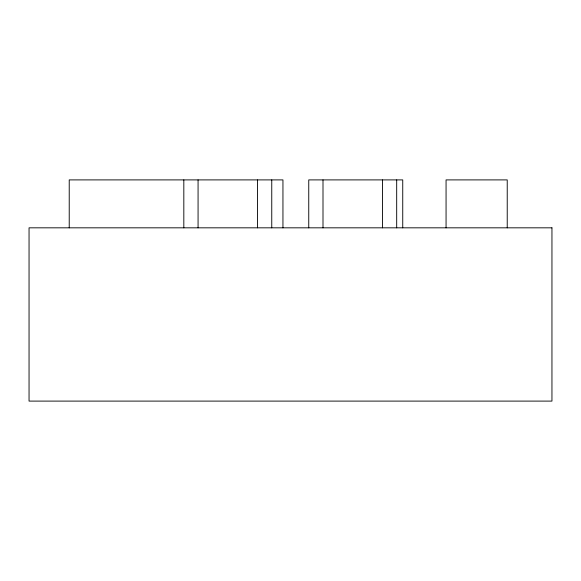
<?xml version="1.0" encoding="UTF-8"?>
<svg xmlns="http://www.w3.org/2000/svg" width="581" height="581" viewBox="0 0 581 581"><rect width="100%" height="100%" fill="white"/><g stroke="black" fill="none" stroke-linecap="round" stroke-linejoin="round"><path stroke-width="0.87" d="M507.228 227.825L507.228 179.899L446.063 179.899L446.063 227.825M402.742 227.825L402.742 179.899L308.751 179.899L308.751 227.825M396.685 179.899L396.685 227.825M382.436 179.899L382.436 227.825M323 179.899L323 227.825M282.947 227.825L282.947 179.899L69.226 179.899L69.226 227.825M271.755 179.899L271.755 227.825M257.506 179.899L257.506 227.825M198.07 179.899L198.07 227.825M183.821 179.899L183.821 227.825M551.95 227.825L29.05 227.825L29.05 401.101L551.95 401.101L551.95 227.825"/></g></svg>
